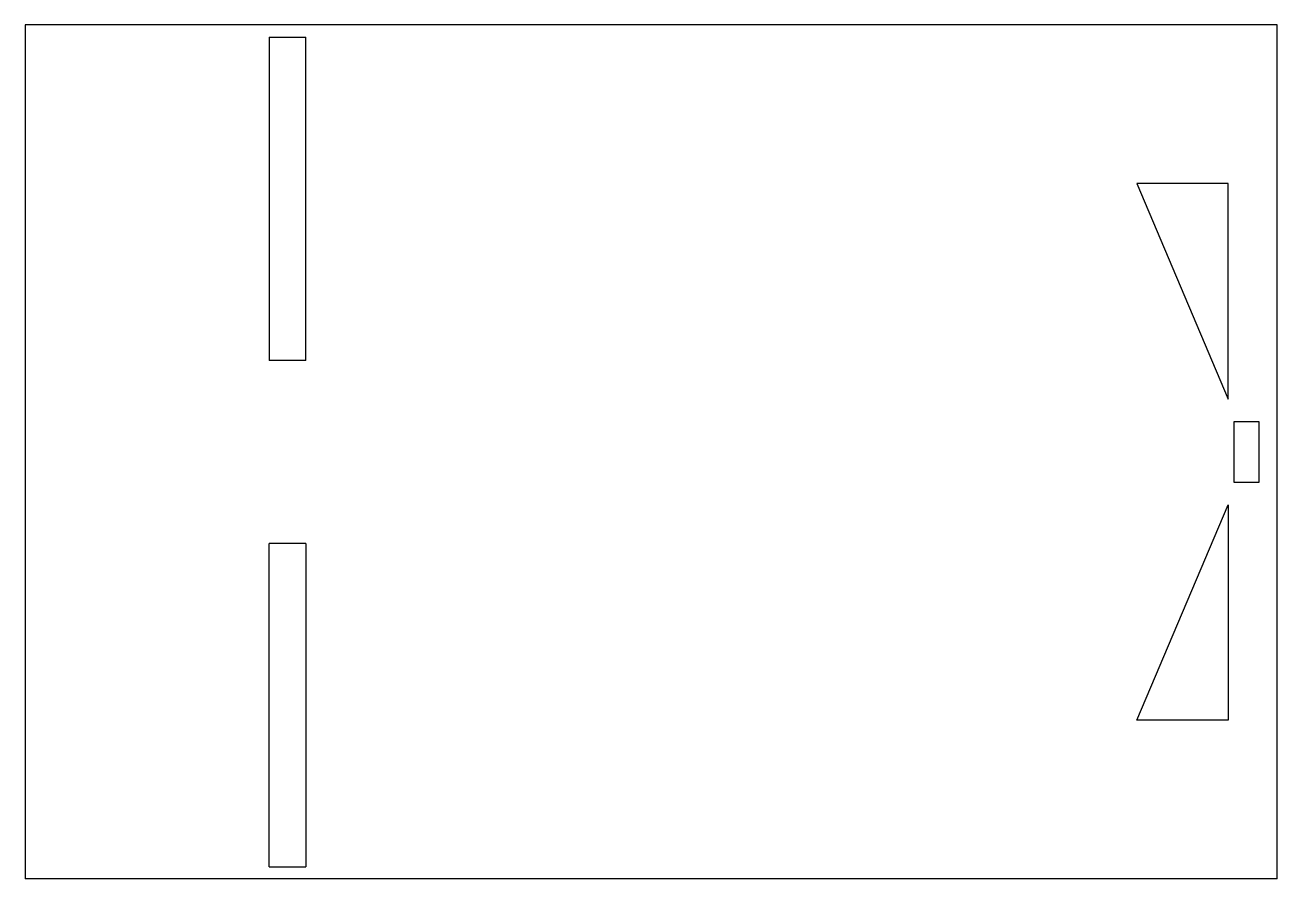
# Model space of a CAD drawing. Extents: x 7 to 110, y 27 to 97.
import ezdxf

# ---------------------------------------------------------------- set-up
doc = ezdxf.new("R2010")
doc.units = 0
doc.layers.get('0').update_dxf_attribs({"linetype": 'CONTINUOUS'})

msp = doc.modelspace()

# ---------------------------------------------------------------- linework, layer by layer
for p, q in [((109.86, 97.03), (7.26, 97.03)), ((7.26, 97.03), (7.26, 27.03)), ((109.86, 27.03), (109.86, 97.03)), ((27.26, 96.03), (27.26, 69.53)), ((27.26, 96.03), (30.26, 96.03)), ((30.26, 69.53), (30.26, 96.03)), ((105.86, 84.03), (98.36, 84.03)), ((98.36, 84.03), (105.86, 66.35)), ((105.86, 66.35), (105.86, 84.03)), ((30.26, 69.53), (27.26, 69.53)), ((105.86, 66.53), (105.86, 66.53)), ((98.36, 40.03), (105.86, 57.7)), ((105.86, 57.7), (105.86, 40.03)), ((27.26, 28.03), (27.26, 54.53)), ((30.26, 54.53), (27.26, 54.53)), ((30.26, 54.53), (30.26, 28.03)), ((105.86, 40.03), (98.36, 40.03)), ((27.26, 28.03), (30.26, 28.03)), ((109.86, 27.03), (7.26, 27.03))]:
    msp.add_line(p, q)
msp.add_lwpolyline([(108.36, 59.53), (106.36, 59.53), (106.36, 64.53), (108.36, 64.53)], close=True)

doc.saveas('drawing.dxf')
